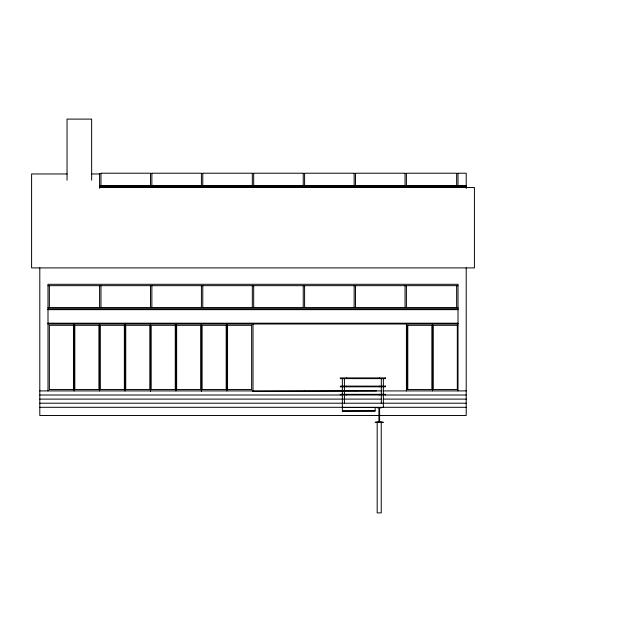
<?xml version="1.0" encoding="UTF-8"?>
<svg xmlns="http://www.w3.org/2000/svg" width="632" height="632" viewBox="0 0 632 632"><rect width="100%" height="100%" fill="white"/><g stroke="black" fill="none" stroke-linecap="round" stroke-linejoin="round"><path stroke-width="0.95" d="M252.595 391.406L376.459 390.908M100.962 173.5L99.595 173.5L99.595 188.352M150.503 173.5L151.87 173.5M201.411 173.5L202.777 173.5M252.318 173.5L253.685 173.5M303.234 173.5L304.6 173.5M354.141 173.5L355.508 173.5M405.049 173.5L406.416 173.5M456.644 173.5L458.01 173.5M67.071 173.966L31.6 173.966L31.6 267.905L474.411 267.905L474.411 187.507L99.595 187.507M91.711 173.966L99.595 173.966M100.962 185.603L150.503 185.603M151.87 185.603L201.411 185.603M202.777 185.603L252.318 185.603M253.685 185.603L303.234 185.603M304.6 185.603L354.141 185.603M355.508 185.603L405.049 185.603M406.416 185.603L456.644 185.603M458.01 185.603L466.211 185.603M99.595 185.887L466.211 185.887M99.595 186.661L466.211 186.661M48 285.672L458.01 285.672M48 307.539L458.01 307.539M48 308.906L458.01 308.906M48 309.245L458.01 309.245M48 309.641L458.01 309.641M48 323.197L458.01 323.197M48 323.592L458.01 323.592M48 323.94L458.01 323.94M39.8 390.908L381.57 390.908M382.992 390.908L466.211 390.908M39.8 395.008L466.211 395.008M39.8 399.108L381.325 399.108M383.292 399.108L466.211 399.108M39.8 403.208L466.211 403.208M39.8 407.308L466.211 407.308M342.354 410.974L375.155 410.879L375.155 407.49L342.354 407.49L342.354 410.879M342.354 411.061L375.155 411.061M375.187 407.356L378.916 408.043L378.916 421.599L375.155 422.342L383.355 422.342L379.595 421.599L379.595 408.043L383.355 407.308L383.355 378.608M466.211 188.415L466.211 173.215L458.01 173.215L458.01 185.887M466.211 267.905L466.211 415.508L39.8 415.508L39.8 267.905M458.01 390.908L458.01 284.305L48 284.305L48 390.908M456.644 185.887L456.644 173.215L406.416 173.215L406.416 185.887M456.644 285.672L456.644 307.539M432.557 323.94L432.557 390.908M407.782 325.306L407.782 389.541M406.416 285.672L406.416 307.539M406.416 323.94L406.416 390.908M405.049 185.887L405.049 173.215L355.508 173.215L355.508 185.887M405.049 285.672L405.049 307.539M385.409 395.008L385.409 394.321L340.308 394.321L340.308 395.008M381.309 378.608L381.309 403.208M381.254 422.31L381.254 512.9L377.178 512.9L377.178 422.31M379.255 377.92L379.255 378.608M379.255 386.12L379.255 386.808M379.255 394.321L379.255 395.008M355.508 285.672L355.508 307.539M355.508 390.908L355.508 391.587M354.141 185.887L354.141 173.215L304.6 173.215L304.6 185.887M354.141 285.672L354.141 307.539M346.455 377.92L346.455 378.608M346.455 386.12L346.455 386.808M346.455 394.321L346.455 395.008M344.408 378.608L344.408 403.208M342.354 378.608L342.354 407.308M304.6 285.672L304.6 307.539M304.6 390.908L304.6 391.587M303.234 185.887L303.234 173.215L253.685 173.215L253.685 185.887M303.234 285.672L303.234 307.539M253.685 285.672L253.685 307.539M253.685 390.908L253.685 391.587M253.005 323.94L253.005 390.908M252.318 185.887L252.318 173.215L202.777 173.215L202.777 185.887M252.318 285.672L252.318 307.539M226.864 323.94L226.864 390.908M202.777 285.672L202.777 307.539M201.411 185.887L201.411 173.215L151.87 173.215L151.87 185.887M201.411 285.672L201.411 307.539M201.411 323.94L201.411 391.587M175.957 323.94L175.957 390.908M151.87 285.672L151.87 307.539M150.503 185.887L150.503 173.215L100.962 173.215L100.962 185.887M150.503 285.672L150.503 307.539M150.503 323.94L150.503 391.587M125.049 323.94L125.049 390.908M100.962 285.672L100.962 307.539M99.595 285.672L99.595 307.539M99.595 323.94L99.595 390.908M91.64 180.183L91.64 119.1L67.039 119.1L67.039 180.183M74.141 323.94L74.141 390.908M49.367 285.672L49.367 307.539M73.454 325.306L49.367 325.306L49.367 389.541L73.454 389.541L73.454 325.306M98.908 325.306L74.821 325.306L74.821 389.541L98.908 389.541L98.908 325.306M124.362 325.306L100.275 325.306L100.275 389.541L124.362 389.541L124.362 325.306M149.816 325.306L125.729 325.306L125.729 389.541L149.816 389.541L149.816 325.306M175.277 325.306L151.182 325.306L151.182 389.541L175.277 389.541L175.277 325.306M200.731 325.306L176.644 325.306L176.644 389.541L200.731 389.541L200.731 325.306M226.185 325.306L202.098 325.306L202.098 389.541L226.185 389.541L226.185 325.306M251.639 325.306L227.552 325.306L227.552 389.541L251.639 389.541L251.639 325.306M431.869 325.306L407.095 325.306L407.095 389.541L431.869 389.541L431.869 325.306M457.323 325.306L433.236 325.306L433.236 389.541L457.323 389.541L457.323 325.306M385.409 377.92L340.308 377.92L340.308 378.608L385.409 378.608L385.409 377.92M385.409 386.12L340.308 386.12L340.308 386.808L385.409 386.808L385.409 386.12"/></g></svg>
